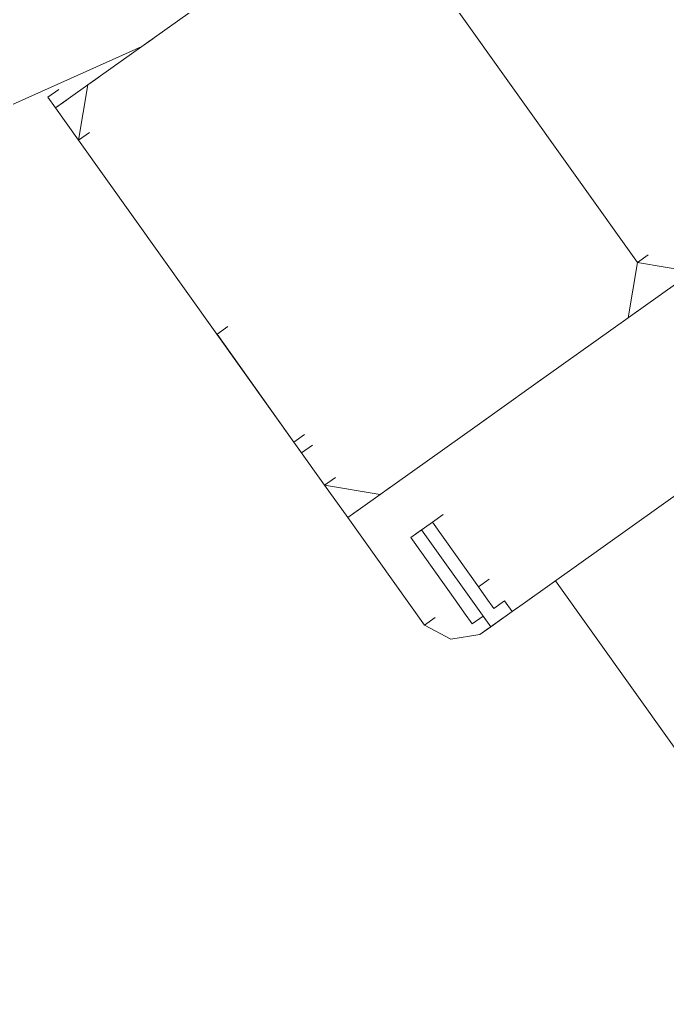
# Model space of a CAD drawing. Header units: feet. Extents: x 2321988 to 2329858, y 6722724 to 6730499.
# Drawn here: x 2326067.8571 to 2326067.8968, y 6726849.2393 to 6726849.2999 of the extents above; entities that cross this region are included whole.
import ezdxf

# ---------------------------------------------------------------- set-up
doc = ezdxf.new("R2010")
doc.units = ezdxf.units.FT
doc.header["$MEASUREMENT"] = 0
doc.layers.add('C-BESS-EQUIPMENT', color=255, linetype='Continuous')

# ---------------------------------------------------------------- blocks, each defined once
blk = doc.blocks.new('*U57')
blk.add_wipeout([(464, -67.5), (464, 67.5), (472, 67.5), (472, -67.5)]).dxf.layer = 'C-BESS-EQUIPMENT'
blk = doc.blocks.new('Midpoint Site Plan$0$A$C71e53a02')
at = {"lineweight": 9}
for points in [[(24.30332, -1.50556), (24.29358, -1.50556), (24.91724, -1.50556), (24.29358, -1.50556), (24.24485, -1.5153), (24.20587, -1.55428), (24.19613, -1.59326), (24.20587, -1.64198), (24.24485, -1.68096), (24.29358, -1.69071), (24.27409, -1.69071), (24.2546, -1.72969), (24.49822, -1.80764), (24.74183, -1.85637), (24.75158, -1.85637)], [(24.67362, -1.84662), (24.66388, -1.84662), (24.66388, -1.85637), (24.67362, -1.85637)], [(24.91724, -2.22667), (24.92698, -2.22667), (24.91724, -2.22667), (24.94647, -2.19743), (24.94647, -1.8856), (24.95622, -1.8856), (24.94647, -1.8856), (24.91724, -1.85637), (24.69311, -1.85637), (24.66388, -1.85637), (24.66388, -1.8856), (24.69311, -1.85637), (24.70285, -1.85637), (24.69311, -1.85637)], [(24.67362, -2.22667), (24.66388, -2.22667), (24.66388, -2.19743), (24.66388, -1.8856), (24.67362, -1.8856), (24.66388, -1.8856)], [(24.67362, -2.06101), (24.66388, -2.06101), (24.66388, -2.15845), (24.67362, -2.15845)], [(24.66388, -2.06101), (24.66388, -2.06101)], [(24.66388, -2.15845), (24.66388, -2.1682), (24.67362, -2.1682)], [(24.66388, -2.1682), (24.66388, -2.1682)], [(24.67362, -2.19743), (24.66388, -2.19743), (24.69311, -2.22667), (24.66388, -2.22667), (24.67362, -2.22667), (24.66388, -2.22667), (24.66388, -2.32411), (24.67362, -2.32411)], [(24.95622, -2.19743), (24.94647, -2.19743), (24.97571, -2.22667), (24.91724, -2.22667), (24.82954, -2.22667), (24.83928, -2.22667)], [(24.66388, -2.22667), (24.66388, -2.22667)], [(24.82954, -2.22667), (24.78081, -2.22667), (24.69311, -2.22667), (24.70285, -2.22667)], [(24.92698, -2.35335), (24.73209, -2.35335), (24.74183, -2.35335), (24.73209, -2.35335)], [(24.78081, -2.22667), (24.79056, -2.22667)], [(24.69311, -2.26565), (24.70285, -2.26565), (24.70285, -2.35335), (24.7126, -2.35335), (24.70285, -2.35335)], [(24.7126, -2.26565), (24.72234, -2.26565)], [(24.66388, -2.32411), (24.67362, -2.3436), (24.69311, -2.35335), (24.70285, -2.35335), (24.7126, -2.35335), (24.72234, -2.35335), (24.73209, -2.35335), (24.72234, -2.35335)], [(24.69311, -2.32411), (24.69311, -2.32411)], [(24.69311, -2.32411), (24.69311, -2.32411)], [(24.69311, -2.32411), (24.69311, -2.32411)], [(24.69311, -2.32411), (24.69311, -2.32411)], [(24.69311, -2.32411), (24.69311, -2.32411)], [(24.69311, -2.32411), (24.69311, -2.32411)], [(24.69311, -2.32411), (24.69311, -2.32411)], [(24.69311, -2.32411), (24.69311, -2.32411)], [(24.69311, -2.32411), (24.69311, -2.32411)], [(24.69311, -2.32411), (24.69311, -2.32411)], [(24.69311, -2.32411), (24.69311, -2.32411)], [(24.7126, -2.32411), (24.7126, -2.32411)], [(24.7126, -2.32411), (24.7126, -2.32411)], [(24.7126, -2.32411), (24.7126, -2.32411)], [(24.7126, -2.32411), (24.7126, -2.32411)], [(24.7126, -2.32411), (24.7126, -2.32411)], [(24.7126, -2.32411), (24.7126, -2.32411)], [(24.7126, -2.32411), (24.7126, -2.32411)], [(24.7126, -2.32411), (24.7126, -2.32411)], [(24.7126, -2.32411), (24.7126, -2.32411)], [(24.7126, -2.32411), (24.7126, -2.32411)], [(24.7126, -2.32411), (24.7126, -2.32411)], [(24.7126, -2.32411), (24.7126, -2.32411)], [(24.7126, -2.32411), (24.7126, -2.32411)], [(24.7126, -2.32411), (24.7126, -2.32411)], [(24.69311, -2.33386), (24.69311, -2.33386)], [(24.69311, -2.33386), (24.69311, -2.33386)], [(24.69311, -2.33386), (24.69311, -2.33386)], [(24.69311, -2.33386), (24.69311, -2.33386)], [(24.69311, -2.33386), (24.69311, -2.33386)], [(24.69311, -2.33386), (24.69311, -2.33386)], [(24.69311, -2.33386), (24.69311, -2.33386)], [(24.69311, -2.33386), (24.69311, -2.33386)], [(24.69311, -2.33386), (24.69311, -2.33386)], [(24.69311, -2.33386), (24.69311, -2.33386)], [(24.69311, -2.33386), (24.69311, -2.33386)], [(24.69311, -2.33386), (24.69311, -2.33386)], [(24.69311, -2.33386), (24.69311, -2.33386)], [(24.69311, -2.33386), (24.69311, -2.33386)], [(24.69311, -2.33386), (24.69311, -2.33386)], [(24.69311, -2.33386), (24.69311, -2.33386)], [(24.69311, -2.33386), (24.69311, -2.33386)], [(24.69311, -2.33386), (24.69311, -2.33386)], [(24.69311, -2.33386), (24.69311, -2.33386)], [(24.69311, -2.33386), (24.69311, -2.33386)], [(24.69311, -2.33386), (24.69311, -2.33386)], [(24.69311, -2.33386), (24.69311, -2.33386)], [(24.69311, -2.33386), (24.69311, -2.33386)], [(24.69311, -2.33386), (24.69311, -2.33386)], [(24.69311, -2.33386), (24.69311, -2.33386)], [(24.69311, -2.33386), (24.69311, -2.33386)], [(24.69311, -2.33386), (24.69311, -2.33386)], [(24.69311, -2.33386), (24.69311, -2.33386)], [(24.69311, -2.33386), (24.69311, -2.33386)], [(24.69311, -2.33386), (24.69311, -2.33386)], [(24.69311, -2.33386), (24.69311, -2.33386)], [(24.69311, -2.33386), (24.69311, -2.33386)], [(24.69311, -2.33386), (24.69311, -2.33386)], [(24.69311, -2.33386), (24.69311, -2.33386)], [(24.69311, -2.33386), (24.69311, -2.33386)], [(24.69311, -2.33386), (24.69311, -2.33386)], [(24.69311, -2.33386), (24.69311, -2.33386)], [(24.69311, -2.33386), (24.69311, -2.33386)], [(24.69311, -2.33386), (24.69311, -2.33386)], [(24.69311, -2.33386), (24.69311, -2.33386)], [(24.7126, -2.33386), (24.7126, -2.33386)], [(24.7126, -2.33386), (24.7126, -2.33386)], [(24.7126, -2.33386), (24.7126, -2.33386)], [(24.7126, -2.33386), (24.7126, -2.33386)], [(24.7126, -2.33386), (24.7126, -2.33386)], [(24.7126, -2.33386), (24.7126, -2.33386)], [(24.7126, -2.33386), (24.7126, -2.33386)], [(24.7126, -2.33386), (24.7126, -2.33386)], [(24.7126, -2.33386), (24.7126, -2.33386)], [(24.7126, -2.33386), (24.7126, -2.33386)], [(24.7126, -2.33386), (24.7126, -2.33386)], [(24.7126, -2.33386), (24.7126, -2.33386)], [(24.7126, -2.33386), (24.7126, -2.33386)], [(24.7126, -2.33386), (24.7126, -2.33386)], [(24.7126, -2.33386), (24.7126, -2.33386)], [(24.7126, -2.33386), (24.7126, -2.33386)], [(24.7126, -2.33386), (24.7126, -2.33386)], [(24.7126, -2.33386), (24.7126, -2.33386)], [(24.7126, -2.33386), (24.7126, -2.33386)], [(24.7126, -2.33386), (24.7126, -2.33386)], [(24.7126, -2.33386), (24.7126, -2.33386)], [(24.7126, -2.33386), (24.7126, -2.33386)], [(24.7126, -2.33386), (24.7126, -2.33386)], [(24.7126, -2.33386), (24.7126, -2.33386)], [(24.7126, -2.33386), (24.7126, -2.33386)], [(24.7126, -2.33386), (24.7126, -2.33386)], [(24.7126, -2.33386), (24.7126, -2.33386)], [(24.7126, -2.33386), (24.7126, -2.33386)], [(24.7126, -2.33386), (24.7126, -2.33386)], [(24.7126, -2.33386), (24.7126, -2.33386)], [(24.7126, -2.33386), (24.7126, -2.33386)], [(24.7126, -2.33386), (24.7126, -2.33386)], [(24.7126, -2.33386), (24.7126, -2.33386)], [(24.7126, -2.33386), (24.7126, -2.33386)], [(24.7126, -2.33386), (24.7126, -2.33386)], [(24.7126, -2.33386), (24.7126, -2.33386)], [(24.7126, -2.33386), (24.7126, -2.33386)], [(24.7126, -2.33386), (24.7126, -2.33386)], [(24.7126, -2.33386), (24.7126, -2.33386)], [(24.7126, -2.33386), (24.7126, -2.33386)], [(24.7126, -2.33386), (24.7126, -2.33386)], [(24.7126, -2.33386), (24.7126, -2.33386)], [(24.7126, -2.33386), (24.7126, -2.33386)], [(24.7126, -2.33386), (24.7126, -2.33386)], [(24.7126, -2.33386), (24.7126, -2.33386)], [(24.7126, -2.33386), (24.7126, -2.33386)], [(24.7126, -2.33386), (24.7126, -2.33386)], [(24.7126, -2.33386), (24.7126, -2.33386)], [(24.7126, -2.33386), (24.7126, -2.33386)], [(24.7126, -2.33386), (24.7126, -2.33386)], [(24.7126, -2.33386), (24.7126, -2.33386)], [(24.7126, -2.33386), (24.7126, -2.33386)], [(24.7126, -2.33386), (24.7126, -2.33386)], [(24.7126, -2.33386), (24.7126, -2.33386)], [(24.7126, -2.33386), (24.7126, -2.33386)], [(24.7126, -2.33386), (24.7126, -2.33386)], [(24.7126, -2.33386), (24.7126, -2.33386)], [(24.7126, -2.33386), (24.7126, -2.33386)], [(24.7126, -2.33386), (24.7126, -2.33386)], [(24.7126, -2.33386), (24.7126, -2.33386)], [(24.7126, -2.33386), (24.7126, -2.33386)], [(24.7126, -2.33386), (24.7126, -2.33386)], [(24.7126, -2.33386), (24.7126, -2.33386)], [(24.7126, -2.33386), (24.7126, -2.33386)], [(24.7126, -2.33386), (24.7126, -2.33386)], [(24.69311, -2.3436), (24.69311, -2.3436)], [(24.69311, -2.3436), (24.69311, -2.3436)], [(24.69311, -2.3436), (24.69311, -2.3436)], [(24.69311, -2.3436), (24.69311, -2.3436)], [(24.69311, -2.3436), (24.69311, -2.3436)], [(24.69311, -2.3436), (24.69311, -2.3436)], [(24.69311, -2.3436), (24.69311, -2.3436)], [(24.69311, -2.3436), (24.69311, -2.3436)], [(24.69311, -2.3436), (24.69311, -2.3436)], [(24.69311, -2.3436), (24.69311, -2.3436)], [(24.69311, -2.3436), (24.69311, -2.3436)], [(24.69311, -2.3436), (24.69311, -2.3436)], [(24.69311, -2.3436), (24.69311, -2.3436)], [(24.69311, -2.3436), (24.69311, -2.3436)], [(24.69311, -2.3436), (24.69311, -2.3436)], [(24.70285, -2.3436), (24.70285, -2.3436)], [(24.70285, -2.3436), (24.70285, -2.3436)], [(24.70285, -2.3436), (24.70285, -2.3436)], [(24.70285, -2.3436), (24.70285, -2.3436)], [(24.70285, -2.3436), (24.70285, -2.3436)], [(24.70285, -2.3436), (24.70285, -2.3436)], [(24.70285, -2.3436), (24.70285, -2.3436)], [(24.70285, -2.3436), (24.70285, -2.3436)], [(24.70285, -2.3436), (24.70285, -2.3436)], [(24.70285, -2.3436), (24.70285, -2.3436)], [(24.70285, -2.3436), (24.70285, -2.3436)], [(24.70285, -2.3436), (24.70285, -2.3436)], [(24.70285, -2.3436), (24.70285, -2.3436)], [(24.70285, -2.3436), (24.70285, -2.3436)], [(24.70285, -2.3436), (24.70285, -2.3436)], [(24.70285, -2.3436), (24.70285, -2.3436)], [(24.70285, -2.3436), (24.70285, -2.3436)], [(24.70285, -2.3436), (24.70285, -2.3436)], [(24.70285, -2.3436), (24.70285, -2.3436)], [(24.70285, -2.3436), (24.70285, -2.3436)], [(24.70285, -2.3436), (24.70285, -2.3436)], [(24.70285, -2.3436), (24.70285, -2.3436)], [(24.70285, -2.3436), (24.70285, -2.3436)], [(24.70285, -2.3436), (24.70285, -2.3436)], [(24.70285, -2.3436), (24.70285, -2.3436)], [(24.70285, -2.3436), (24.70285, -2.3436)], [(24.70285, -2.3436), (24.70285, -2.3436)], [(24.70285, -2.3436), (24.70285, -2.3436)], [(24.70285, -2.3436), (24.70285, -2.3436)], [(24.70285, -2.3436), (24.70285, -2.3436)], [(24.70285, -2.3436), (24.70285, -2.3436)], [(24.70285, -2.3436), (24.70285, -2.3436)], [(24.70285, -2.3436), (24.70285, -2.3436)], [(24.70285, -2.3436), (24.70285, -2.3436)], [(24.70285, -2.3436), (24.70285, -2.3436)], [(24.70285, -2.3436), (24.70285, -2.3436)], [(24.70285, -2.3436), (24.70285, -2.3436)], [(24.70285, -2.3436), (24.70285, -2.3436)], [(24.70285, -2.3436), (24.70285, -2.3436)], [(24.70285, -2.3436), (24.70285, -2.3436)], [(24.70285, -2.3436), (24.70285, -2.3436)], [(24.70285, -2.3436), (24.70285, -2.3436)], [(24.70285, -2.3436), (24.70285, -2.3436)], [(24.70285, -2.3436), (24.70285, -2.3436)], [(24.70285, -2.3436), (24.70285, -2.3436)], [(24.70285, -2.3436), (24.70285, -2.3436)], [(24.70285, -2.3436), (24.70285, -2.3436)], [(24.70285, -2.3436), (24.70285, -2.3436)], [(24.70285, -2.3436), (24.70285, -2.3436)], [(24.70285, -2.3436), (24.70285, -2.3436)], [(24.70285, -2.3436), (24.70285, -2.3436)], [(24.70285, -2.3436), (24.70285, -2.3436)], [(24.70285, -2.3436), (24.70285, -2.3436)], [(24.70285, -2.3436), (24.70285, -2.3436)], [(24.70285, -2.3436), (24.70285, -2.3436)], [(24.70285, -2.3436), (24.70285, -2.3436)], [(24.70285, -2.3436), (24.70285, -2.3436)], [(24.70285, -2.3436), (24.70285, -2.3436)], [(24.70285, -2.3436), (24.70285, -2.3436)], [(24.70285, -2.3436), (24.70285, -2.3436)], [(24.70285, -2.3436), (24.70285, -2.3436)], [(24.70285, -2.3436), (24.70285, -2.3436)], [(24.70285, -2.3436), (24.70285, -2.3436)], [(24.70285, -2.3436), (24.70285, -2.3436)], [(24.70285, -2.3436), (24.70285, -2.3436)], [(24.70285, -2.3436), (24.70285, -2.3436)], [(24.7126, -2.3436), (24.7126, -2.3436)], [(24.7126, -2.3436), (24.7126, -2.3436)], [(24.7126, -2.3436), (24.7126, -2.3436)], [(24.7126, -2.3436), (24.7126, -2.3436)], [(24.7126, -2.3436), (24.7126, -2.3436)], [(24.7126, -2.3436), (24.7126, -2.3436)], [(24.7126, -2.3436), (24.7126, -2.3436)], [(24.7126, -2.3436), (24.7126, -2.3436)], [(24.7126, -2.3436), (24.7126, -2.3436)], [(24.7126, -2.3436), (24.7126, -2.3436)], [(24.7126, -2.3436), (24.7126, -2.3436)], [(24.7126, -2.3436), (24.7126, -2.3436)], [(24.7126, -2.3436), (24.7126, -2.3436)], [(24.7126, -2.3436), (24.7126, -2.3436)], [(24.7126, -2.3436), (24.7126, -2.3436)], [(24.7126, -2.3436), (24.7126, -2.3436)], [(24.7126, -2.3436), (24.7126, -2.3436)], [(24.7126, -2.3436), (24.7126, -2.3436)], [(24.7126, -2.3436), (24.7126, -2.3436)], [(24.7126, -2.3436), (24.7126, -2.3436)], [(24.7126, -2.3436), (24.7126, -2.3436)], [(24.7126, -2.3436), (24.7126, -2.3436)], [(24.7126, -2.3436), (24.7126, -2.3436)], [(24.7126, -2.3436), (24.7126, -2.3436)], [(24.7126, -2.3436), (24.7126, -2.3436)], [(24.7126, -2.3436), (24.7126, -2.3436)], [(24.7126, -2.3436), (24.7126, -2.3436)], [(24.7126, -2.3436), (24.7126, -2.3436)], [(24.7126, -2.3436), (24.7126, -2.3436)], [(24.7126, -2.3436), (24.7126, -2.3436)], [(24.7126, -2.3436), (24.7126, -2.3436)], [(24.7126, -2.3436), (24.7126, -2.3436)], [(24.7126, -2.3436), (24.7126, -2.3436)], [(24.7126, -2.3436), (24.7126, -2.3436)], [(24.7126, -2.3436), (24.7126, -2.3436)], [(24.7126, -2.3436), (24.7126, -2.3436)], [(24.7126, -2.3436), (24.7126, -2.3436)], [(24.72234, -2.3436), (24.72234, -2.3436)], [(24.72234, -2.3436), (24.72234, -2.3436)], [(24.72234, -2.3436), (24.72234, -2.3436)], [(24.72234, -2.3436), (24.72234, -2.3436)], [(24.72234, -2.3436), (24.72234, -2.3436)], [(24.72234, -2.3436), (24.72234, -2.3436)], [(24.72234, -2.3436), (24.72234, -2.3436)], [(24.72234, -2.3436), (24.72234, -2.3436)], [(24.72234, -2.3436), (24.72234, -2.3436)], [(24.72234, -2.3436), (24.72234, -2.3436)], [(24.70285, -2.35335), (24.70285, -2.35335)], [(24.70285, -2.35335), (24.70285, -2.35335)], [(24.70285, -2.35335), (24.70285, -2.35335)], [(24.70285, -2.35335), (24.70285, -2.35335)], [(24.70285, -2.35335), (24.70285, -2.35335)], [(24.70285, -2.35335), (24.70285, -2.35335)], [(24.70285, -2.35335), (24.70285, -2.35335)], [(24.70285, -2.35335), (24.70285, -2.35335)], [(24.70285, -2.35335), (24.70285, -2.35335)], [(24.70285, -2.35335), (24.70285, -2.35335)], [(24.70285, -2.35335), (24.70285, -2.35335)], [(24.70285, -2.35335), (24.70285, -2.35335)], [(24.70285, -2.35335), (24.70285, -2.35335)], [(24.70285, -2.35335), (24.70285, -2.35335)], [(24.70285, -2.35335), (24.70285, -2.35335)], [(24.70285, -2.35335), (24.70285, -2.35335)], [(24.70285, -2.35335), (24.70285, -2.35335)], [(24.70285, -2.35335), (24.70285, -2.35335)], [(24.70285, -2.35335), (24.70285, -2.35335)], [(24.70285, -2.35335), (24.70285, -2.35335)], [(24.70285, -2.35335), (24.70285, -2.35335)], [(24.70285, -2.35335), (24.70285, -2.35335)], [(24.70285, -2.35335), (24.70285, -2.35335)], [(24.7126, -2.35335), (24.7126, -2.35335)], [(24.7126, -2.35335), (24.7126, -2.35335)], [(24.7126, -2.35335), (24.7126, -2.35335)], [(24.7126, -2.35335), (24.7126, -2.35335)], [(24.7126, -2.35335), (24.7126, -2.35335)], [(24.7126, -2.35335), (24.7126, -2.35335)], [(24.7126, -2.35335), (24.7126, -2.35335)], [(24.7126, -2.35335), (24.7126, -2.35335)], [(24.7126, -2.35335), (24.7126, -2.35335)], [(24.7126, -2.35335), (24.7126, -2.35335)], [(24.7126, -2.35335), (24.7126, -2.35335)], [(24.7126, -2.35335), (24.7126, -2.35335)], [(24.7126, -2.35335), (24.7126, -2.35335)], [(24.7126, -2.35335), (24.7126, -2.35335)], [(24.7126, -2.35335), (24.7126, -2.35335)], [(24.7126, -2.35335), (24.7126, -2.35335)], [(24.7126, -2.35335), (24.7126, -2.35335)], [(24.7126, -2.35335), (24.7126, -2.35335)], [(24.7126, -2.35335), (24.7126, -2.35335)], [(24.7126, -2.35335), (24.7126, -2.35335)], [(24.7126, -2.35335), (24.7126, -2.35335)], [(24.7126, -2.35335), (24.7126, -2.35335)], [(24.7126, -2.35335), (24.7126, -2.35335)], [(24.7126, -2.35335), (24.7126, -2.35335)], [(24.7126, -2.35335), (24.7126, -2.35335)], [(24.7126, -2.35335), (24.7126, -2.35335)], [(24.7126, -2.35335), (24.7126, -2.35335)], [(24.7126, -2.35335), (24.7126, -2.35335)], [(24.7126, -2.35335), (24.7126, -2.35335)], [(24.7126, -2.35335), (24.7126, -2.35335)], [(24.7126, -2.35335), (24.7126, -2.35335)], [(24.7126, -2.35335), (24.7126, -2.35335)], [(24.7126, -2.35335), (24.7126, -2.35335)], [(24.7126, -2.35335), (24.7126, -2.35335)], [(24.7126, -2.35335), (24.7126, -2.35335)], [(24.7126, -2.35335), (24.7126, -2.35335)], [(24.7126, -2.35335), (24.7126, -2.35335)], [(24.7126, -2.35335), (24.7126, -2.35335)], [(24.7126, -2.35335), (24.7126, -2.35335)], [(24.7126, -2.35335), (24.7126, -2.35335)], [(24.7126, -2.35335), (24.7126, -2.35335)], [(24.7126, -2.35335), (24.7126, -2.35335)], [(24.7126, -2.35335), (24.7126, -2.35335)], [(24.7126, -2.35335), (24.7126, -2.35335)], [(24.7126, -2.35335), (24.7126, -2.35335)], [(24.7126, -2.35335), (24.7126, -2.35335)], [(24.7126, -2.35335), (24.7126, -2.35335)], [(24.7126, -2.35335), (24.7126, -2.35335)], [(24.7126, -2.35335), (24.7126, -2.35335)], [(24.7126, -2.35335), (24.7126, -2.35335)], [(24.7126, -2.35335), (24.7126, -2.35335)], [(24.7126, -2.35335), (24.7126, -2.35335)], [(24.7126, -2.35335), (24.7126, -2.35335)], [(24.7126, -2.35335), (24.7126, -2.35335)], [(24.7126, -2.35335), (24.7126, -2.35335)], [(24.7126, -2.35335), (24.7126, -2.35335)], [(24.7126, -2.35335), (24.7126, -2.35335)], [(24.7126, -2.35335), (24.7126, -2.35335)], [(24.7126, -2.35335), (24.7126, -2.35335)], [(24.7126, -2.35335), (24.7126, -2.35335)], [(24.7126, -2.35335), (24.7126, -2.35335)], [(24.7126, -2.35335), (24.7126, -2.35335)], [(24.7126, -2.35335), (24.7126, -2.35335)], [(24.7126, -2.35335), (24.7126, -2.35335)], [(24.7126, -2.35335), (24.7126, -2.35335)], [(24.7126, -2.35335), (24.7126, -2.35335)], [(24.7126, -2.35335), (24.7126, -2.35335)], [(24.7126, -2.35335), (24.7126, -2.35335)], [(24.7126, -2.35335), (24.7126, -2.35335)], [(24.7126, -2.35335), (24.7126, -2.35335)], [(24.7126, -2.35335), (24.7126, -2.35335)], [(24.7126, -2.35335), (24.7126, -2.35335)], [(24.7126, -2.35335), (24.7126, -2.35335)], [(24.7126, -2.35335), (24.7126, -2.35335)], [(24.7126, -2.35335), (24.7126, -2.35335)], [(24.7126, -2.35335), (24.7126, -2.35335)], [(24.7126, -2.35335), (24.7126, -2.35335)], [(24.7126, -2.35335), (24.7126, -2.35335)], [(24.7126, -2.35335), (24.7126, -2.35335)], [(24.7126, -2.35335), (24.7126, -2.35335)], [(24.7126, -2.35335), (24.7126, -2.35335)], [(24.72234, -2.35335), (24.72234, -2.35335)], [(24.72234, -2.35335), (24.72234, -2.35335)], [(24.72234, -2.35335), (24.72234, -2.35335)], [(24.72234, -2.35335), (24.72234, -2.35335)], [(24.72234, -2.35335), (24.72234, -2.35335)], [(24.72234, -2.35335), (24.72234, -2.35335)], [(24.72234, -2.35335), (24.72234, -2.35335)], [(24.72234, -2.35335), (24.72234, -2.35335)], [(24.72234, -2.35335), (24.72234, -2.35335)], [(24.72234, -2.35335), (24.72234, -2.35335)], [(24.72234, -2.35335), (24.72234, -2.35335)], [(24.72234, -2.35335), (24.72234, -2.35335)], [(24.72234, -2.35335), (24.72234, -2.35335)], [(24.72234, -2.35335), (24.72234, -2.35335)], [(24.72234, -2.35335), (24.72234, -2.35335)], [(24.72234, -2.35335), (24.72234, -2.35335)], [(24.72234, -2.35335), (24.72234, -2.35335)], [(24.72234, -2.35335), (24.72234, -2.35335)], [(24.72234, -2.35335), (24.72234, -2.35335)], [(24.72234, -2.35335), (24.72234, -2.35335)], [(24.72234, -2.35335), (24.72234, -2.35335)], [(24.72234, -2.35335), (24.72234, -2.35335)], [(24.72234, -2.35335), (24.72234, -2.35335)], [(24.72234, -2.35335), (24.72234, -2.35335)], [(24.72234, -2.35335), (24.72234, -2.35335)], [(24.72234, -2.35335), (24.72234, -2.35335)], [(24.72234, -2.35335), (24.72234, -2.35335)], [(24.72234, -2.35335), (24.72234, -2.35335)], [(24.72234, -2.35335), (24.72234, -2.35335)], [(24.72234, -2.35335), (24.72234, -2.35335)], [(24.72234, -2.35335), (24.72234, -2.35335)], [(24.72234, -2.35335), (24.72234, -2.35335)], [(24.72234, -2.35335), (24.72234, -2.35335)], [(24.72234, -2.35335), (24.72234, -2.35335)], [(24.72234, -2.35335), (24.72234, -2.35335)], [(24.72234, -2.35335), (24.72234, -2.35335)], [(24.72234, -2.35335), (24.72234, -2.35335)], [(24.72234, -2.35335), (24.72234, -2.35335)], [(24.72234, -2.35335), (24.72234, -2.35335)], [(24.72234, -2.35335), (24.72234, -2.35335)], [(24.72234, -2.35335), (24.72234, -2.35335)], [(24.72234, -2.35335), (24.72234, -2.35335)], [(24.72234, -2.35335), (24.72234, -2.35335)], [(24.72234, -2.35335), (24.72234, -2.35335)], [(24.72234, -2.35335), (24.72234, -2.35335)], [(24.72234, -2.35335), (24.72234, -2.35335)], [(24.72234, -2.35335), (24.72234, -2.35335)], [(24.72234, -2.35335), (24.72234, -2.35335)], [(24.72234, -2.35335), (24.72234, -2.35335)], [(24.72234, -2.35335), (24.72234, -2.35335)], [(24.72234, -2.35335), (24.72234, -2.35335)], [(24.72234, -2.35335), (24.72234, -2.35335)], [(24.72234, -2.35335), (24.72234, -2.35335)], [(24.72234, -2.35335), (24.72234, -2.35335)], [(24.72234, -2.35335), (24.72234, -2.35335)], [(24.72234, -2.35335), (24.72234, -2.35335)], [(24.72234, -2.35335), (24.72234, -2.35335)], [(24.72234, -2.35335), (24.72234, -2.35335)], [(24.72234, -2.35335), (24.72234, -2.35335)], [(24.72234, -2.35335), (24.72234, -2.35335)], [(24.72234, -2.35335), (24.72234, -2.35335)], [(24.72234, -2.35335), (24.72234, -2.35335)], [(24.72234, -2.35335), (24.72234, -2.35335)], [(24.72234, -2.35335), (24.72234, -2.35335)], [(24.72234, -2.35335), (24.72234, -2.35335)], [(24.72234, -2.35335), (24.72234, -2.35335)], [(24.72234, -2.35335), (24.72234, -2.35335)], [(24.72234, -2.35335), (24.72234, -2.35335)], [(24.72234, -2.35335), (24.72234, -2.35335)], [(24.72234, -2.35335), (24.72234, -2.35335)], [(24.72234, -2.35335), (24.72234, -2.35335)], [(24.72234, -2.35335), (24.72234, -2.35335)], [(24.72234, -2.35335), (24.72234, -2.35335)], [(24.72234, -2.35335), (24.72234, -2.35335)], [(24.72234, -2.35335), (24.72234, -2.35335)], [(24.72234, -2.35335), (24.72234, -2.35335)], [(24.72234, -2.35335), (24.72234, -2.35335)], [(24.72234, -2.35335), (24.72234, -2.35335)], [(24.73209, -2.35335), (24.73209, -2.35335)], [(24.73209, -2.35335), (24.73209, -2.35335)], [(24.73209, -2.35335), (24.73209, -2.35335)], [(24.73209, -2.35335), (24.73209, -2.35335)], [(24.73209, -2.35335), (24.73209, -2.35335)], [(24.73209, -2.35335), (24.73209, -2.35335)], [(24.73209, -2.35335), (24.73209, -2.35335)], [(24.73209, -2.35335), (24.73209, -2.35335)], [(24.73209, -2.35335), (24.73209, -2.35335)], [(24.73209, -2.35335), (24.73209, -2.35335)], [(24.73209, -2.35335), (24.73209, -2.35335)], [(24.73209, -2.35335), (24.73209, -2.35335)], [(24.73209, -2.35335), (24.73209, -2.35335)], [(24.73209, -2.35335), (24.73209, -2.35335)], [(24.73209, -2.35335), (24.73209, -2.35335)], [(24.73209, -2.35335), (24.73209, -2.35335)], [(24.73209, -2.35335), (24.73209, -2.35335)], [(24.73209, -2.35335), (24.73209, -2.35335)], [(24.73209, -2.35335), (24.73209, -2.35335)], [(24.73209, -2.35335), (24.73209, -2.35335)], [(24.73209, -2.35335), (24.73209, -2.35335)], [(24.73209, -2.35335), (24.73209, -2.35335)], [(24.73209, -2.35335), (24.73209, -2.35335)], [(24.73209, -2.35335), (24.73209, -2.35335)], [(24.73209, -2.35335), (24.73209, -2.35335)], [(24.73209, -2.35335), (24.73209, -2.35335)], [(24.73209, -2.35335), (24.73209, -2.35335)], [(24.73209, -2.35335), (24.73209, -2.35335)], [(24.73209, -2.35335), (24.73209, -2.35335)], [(24.73209, -2.35335), (24.73209, -2.35335)], [(24.73209, -2.35335), (24.73209, -2.35335)], [(24.73209, -2.35335), (24.73209, -2.35335)], [(24.73209, -2.35335), (24.73209, -2.35335)], [(24.73209, -2.35335), (24.73209, -2.35335)], [(24.73209, -2.35335), (24.73209, -2.35335)], [(24.73209, -2.35335), (24.73209, -2.35335)], [(24.73209, -2.35335), (24.73209, -2.35335)], [(24.73209, -2.35335), (24.73209, -2.35335)], [(24.73209, -2.35335), (24.73209, -2.35335)], [(24.73209, -2.35335), (24.73209, -2.35335)], [(24.73209, -2.35335), (24.73209, -2.35335)], [(24.73209, -2.35335), (24.73209, -2.35335)], [(24.73209, -2.35335), (24.73209, -2.35335)], [(24.73209, -2.35335), (24.73209, -2.35335)], [(24.73209, -2.35335), (24.73209, -2.35335)], [(24.73209, -2.35335), (24.73209, -2.35335)], [(24.73209, -2.35335), (24.73209, -2.35335)], [(24.73209, -2.35335), (24.73209, -2.35335)], [(24.73209, -2.35335), (24.73209, -2.35335)], [(24.73209, -2.35335), (24.73209, -2.35335)], [(24.73209, -2.35335), (24.73209, -2.35335)], [(24.73209, -2.35335), (24.73209, -2.35335)], [(24.73209, -2.35335), (24.73209, -2.35335)], [(24.73209, -2.35335), (24.73209, -2.35335)], [(24.73209, -2.35335), (24.73209, -2.35335)], [(24.73209, -2.35335), (24.73209, -2.35335)], [(24.73209, -2.35335), (24.73209, -2.35335)], [(24.73209, -2.35335), (24.73209, -2.35335)], [(24.73209, -2.35335), (24.73209, -2.35335)], [(24.73209, -2.35335), (24.73209, -2.35335)], [(24.73209, -2.35335), (24.73209, -2.35335)], [(24.73209, -2.35335), (24.73209, -2.35335)], [(24.73209, -2.35335), (24.73209, -2.35335)], [(24.73209, -2.35335), (24.73209, -2.35335)], [(24.73209, -2.35335), (24.73209, -2.35335)], [(24.73209, -2.35335), (24.73209, -2.35335)], [(24.73209, -2.35335), (24.73209, -2.35335)], [(24.73209, -2.35335), (24.73209, -2.35335)], [(24.73209, -2.35335), (24.73209, -2.35335)], [(24.73209, -2.35335), (24.73209, -2.35335)], [(24.73209, -2.35335), (24.73209, -2.35335)], [(24.76132, -2.35335), (24.76132, -2.64569), (24.77107, -2.64569), (24.76132, -2.64569), (25.13162, -2.64569), (25.13162, -2.35335), (25.14137, -2.35335)]]:
    blk.add_lwpolyline(points, dxfattribs=at)
for points in [[(24.69311, -2.3436), (24.70285, -2.3436), (24.70285, -2.35335), (24.69311, -2.35335), (24.72234, -2.35335), (24.72234, -2.3436), (24.7126, -2.3436), (24.7126, -2.33386), (24.7126, -2.32411), (24.72234, -2.32411), (24.7126, -2.32411), (24.7126, -2.26565), (24.69311, -2.26565), (24.69311, -2.32411), (24.69311, -2.33386)], [(24.73209, -2.35335), (24.72234, -2.35335)]]:
    blk.add_lwpolyline(points, close=True, dxfattribs=at)

msp = doc.modelspace()

# ---------------------------------------------------------------- block references
at = {"layer": 'C-BESS-EQUIPMENT', "xscale": 0.08333333333333331, "yscale": 0.08333333333333331, "zscale": 0.08333333333333331, "rotation": 305.4689808292026}
msp.add_blockref('*U57', (2326041.453151, 6726882.240502), dxfattribs=at)

# ---------------------------------------------------------------- next in the draw order: wipeouts: each hides what was drawn before it
msp.add_wipeout([(2326064.174561, 6726849.775301), (2326064.717514, 6726850.162142), (2326071.535594, 6726840.592592), (2326070.992641, 6726840.205751)]).dxf.layer = 'C-BESS-EQUIPMENT'

# ---------------------------------------------------------------- next in the draw order: block references
at = {"layer": 'C-BESS-EQUIPMENT', "xscale": 0.08333333333333331, "yscale": 0.08333333333333331, "zscale": 0.08333333333333331, "rotation": 35.46898082920265}
msp.add_blockref('Midpoint Site Plan$0$A$C71e53a02', (2326066.095636, 6726848.227872), dxfattribs=at)

# ---------------------------------------------------------------- next in the draw order: wipeouts: each hides what was drawn before it
msp.add_wipeout([(2326044.154396, 6726887.541671), (2326077.857954, 6726840.236874), (2326077.408321, 6726839.916521), (2326043.704674, 6726887.221442)]).dxf.layer = 'C-BESS-EQUIPMENT'

# ---------------------------------------------------------------- next in the draw order: wipeouts: each hides what was drawn before it
msp.add_wipeout([(2326040.082247, 6726884.64036), (2326073.785805, 6726837.335564), (2326073.336172, 6726837.015211), (2326039.632525, 6726884.320131)]).dxf.layer = 'C-BESS-EQUIPMENT'

# ---------------------------------------------------------------- next in the draw order: wipeouts: each hides what was drawn before it
msp.add_wipeout([(2326036.010098, 6726881.73905), (2326069.713656, 6726834.434253), (2326069.264023, 6726834.1139), (2326035.560376, 6726881.418821)]).dxf.layer = 'C-BESS-EQUIPMENT'

doc.saveas('drawing.dxf')
